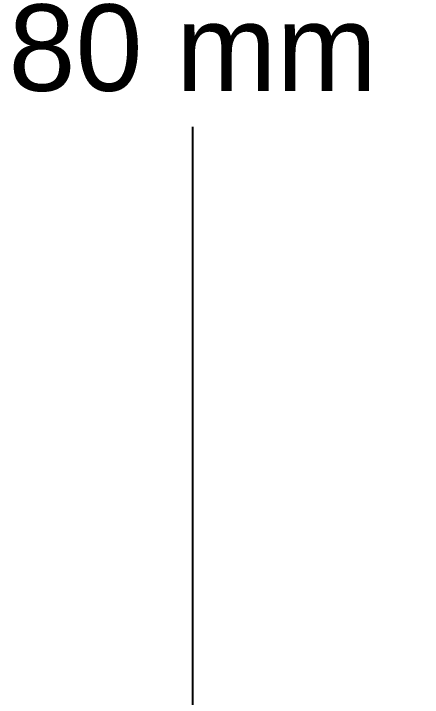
# Model space of a CAD drawing. Header units: millimetres. Extents: x -10 to 110, y -2 to 86.
# Drawn here: x -9.66 to -0.2, y 24.98 to 40.8 of the extents above; entities that cross this region are included whole.
import ezdxf

# ---------------------------------------------------------------- set-up
doc = ezdxf.new("R2010")
doc.units = ezdxf.units.MM
doc.header["$MEASUREMENT"] = 0
doc.layers.add('text', color=7, linetype='Continuous')
doc.styles.add('ARIAL', font='arial.ttf')
doc.dimstyles.new('STANDARD_arial_0.8mm', dxfattribs={"dimscale": 0.8, "dimtxt": 2.5, "dimasz": 2.5, "dimexe": 1, "dimexo": 1, "dimgap": 1, "dimtad": 0, "dimtih": 1, "dimtoh": 1, "dimdsep": 46, "dimtxsty": 'ARIAL', "dimcen": 0.09, "dimclrd": 256, "dimclre": 256, "dimclrt": 256, "dimadec": 0, "dimazin": 0, "dimtfac": 1, "dimtix": 1, "dimtmove": 2, "dimatfit": 1, "dimfxl": 1, "dimtolj": 1, "dimtzin": 0, "dimarcsym": 0})

# ---------------------------------------------------------------- blocks, each defined once
blk = doc.blocks.new('*D10')
at = {"layer": 'Defpoints', "color": 0, "transparency": 16777216}
for p in [(0, 80), (0, 0), (-5.516, 0)]:
    blk.add_point(p, dxfattribs=at)
at = {"layer": 'text', "lineweight": -2, "transparency": 16777216}
for p, q in [((-0.8, 80), (-6.316, 80)), ((-5.516, 78), (-5.516, 41.821)), ((-5.516, 2), (-5.516, 38.179)), ((-0.8, 0), (-6.316, 0))]:
    blk.add_line(p, q, dxfattribs=at)
at = {"layer": 'text', "transparency": 16777216}
for points in [[(-5.85, 78), (-5.183, 78), (-5.516, 80)], [(-5.85, 2), (-5.183, 2), (-5.516, 0)]]:
    blk.add_solid(points, dxfattribs=at)
at = {"layer": 'text', "transparency": 16777216, "insert": (-5.516, 40), "char_height": 2, "attachment_point": 5, "style": 'ARIAL'}
blk.add_mtext('\\A1;80 mm', dxfattribs=at)

msp = doc.modelspace()

# ---------------------------------------------------------------- dimensions: what is measured, and where the dimension line sits
at = {"layer": 'text'}
dim = msp.add_linear_dim(base=(-5.516, 0), p1=(0, 80), p2=(0, 0), angle=90, dimstyle='STANDARD_arial_0.8mm', override={"dimpost": ' mm'}, dxfattribs=at)
dim.commit()
dim.dimension.update_dxf_attribs({"geometry": '*D10', "text_midpoint": (-5.516, 40)})

doc.saveas('drawing.dxf')
